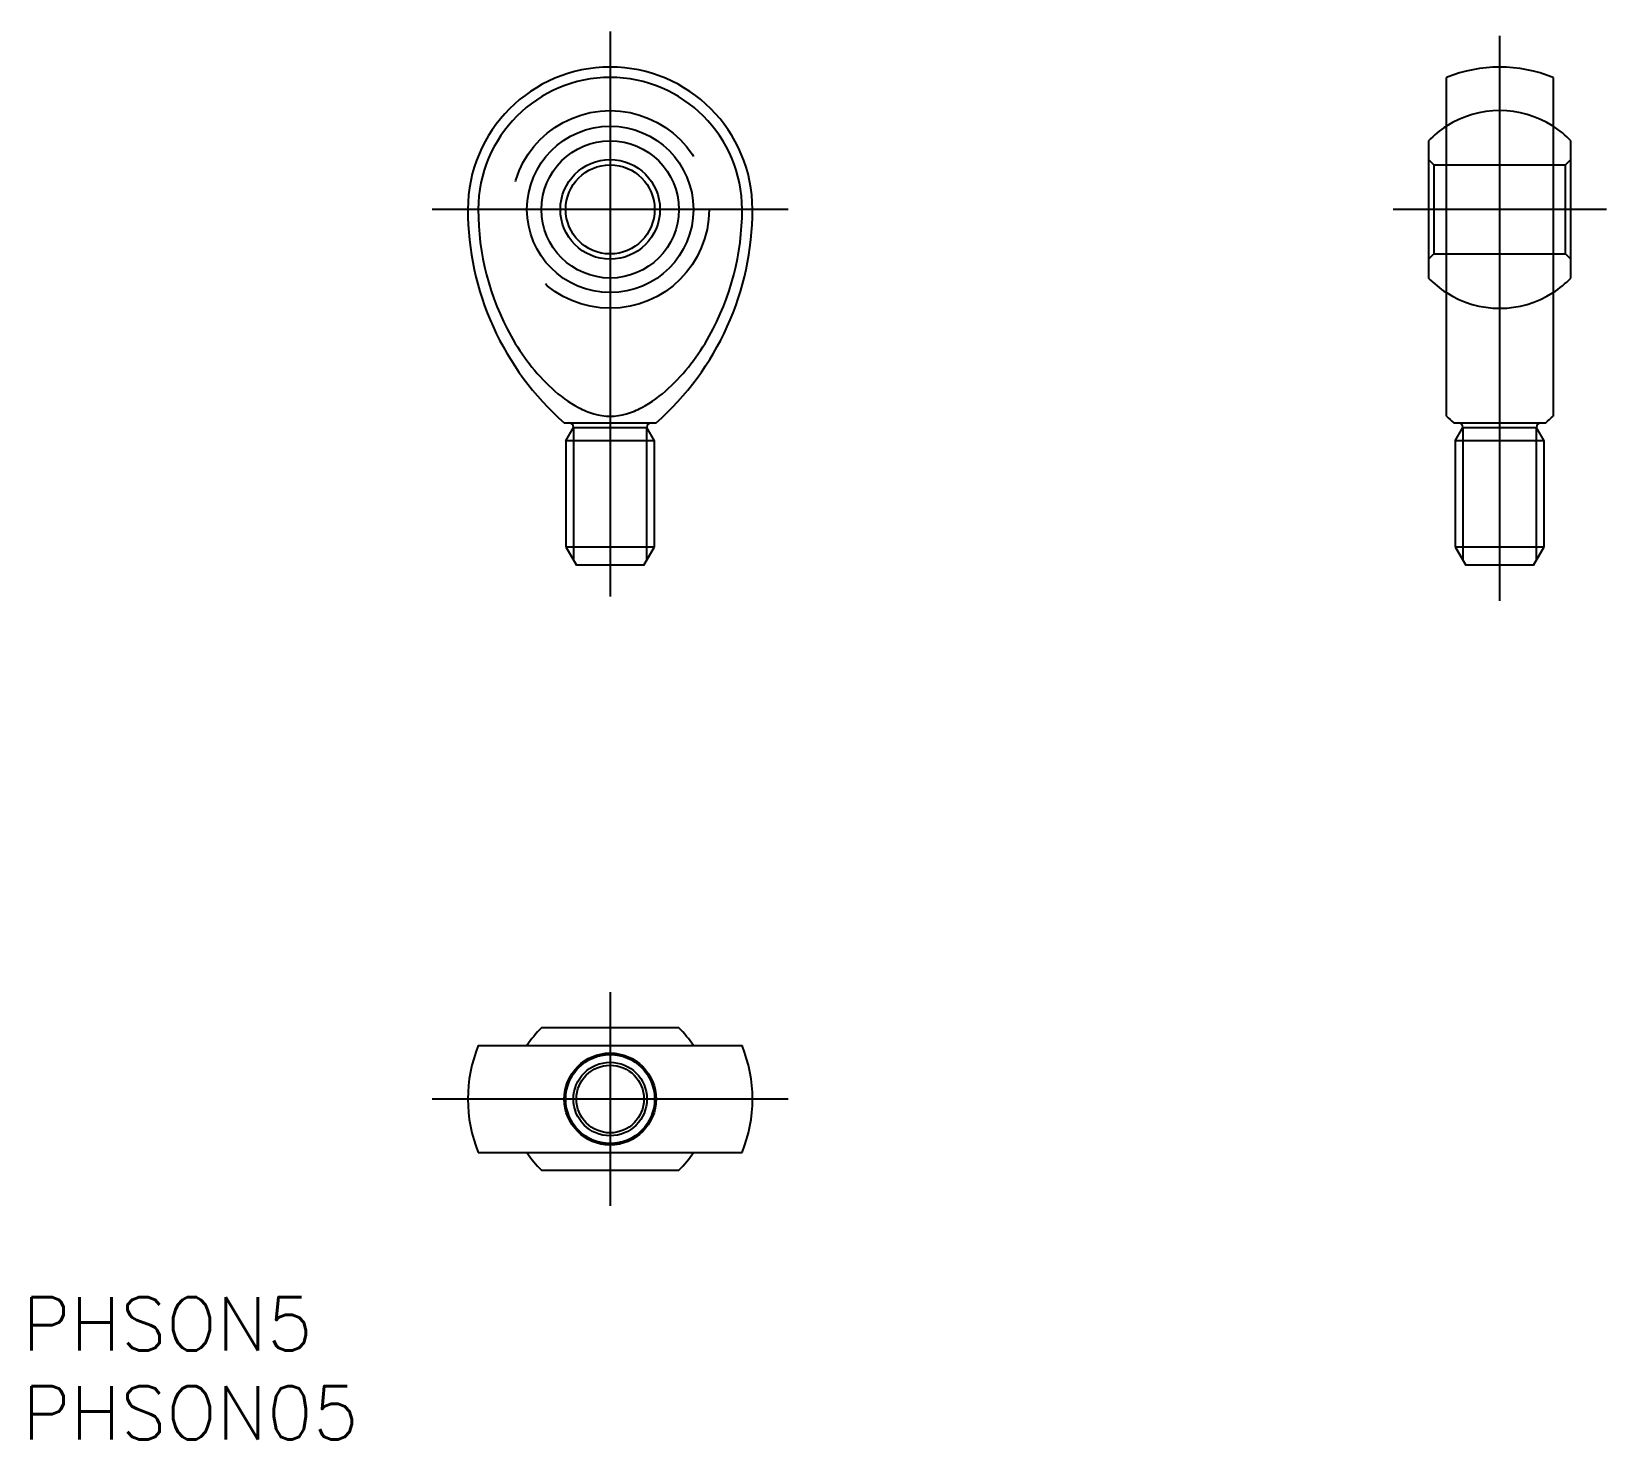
# Model space of a CAD drawing. Extents: x -32.5 to 56, y -19.1 to 60.
import ezdxf

# ---------------------------------------------------------------- set-up
doc = ezdxf.new("R2010")
doc.units = 0
doc.linetypes.add('CENTER', pattern=[50.8, 31.75, -6.35, 6.35, -6.35])
doc.linetypes.add('DASHED', pattern=[19.05, 12.7, -6.35])
doc.layers.get('0').update_dxf_attribs({"linetype": 'CONTINUOUS'})
doc.layers.add('CENTER', color=1, linetype='CENTER')
doc.styles.get("Standard").update_dxf_attribs({"font": 'txt.shx', "height": 3, "bigfont": 'bigfont.shx'})

msp = doc.modelspace()

# ---------------------------------------------------------------- linework, layer by layer
at = {"color": 7, "linetype": 'CONTINUOUS'}
for p, q in [((47, 38.381), (47, 57.416)), ((53, 57.416), (53, 38.381)), ((46, 53.856), (46, 46.144)), ((54, 46.144), (54, 53.856)), ((-2.583, 38), (2.583, 38)), ((-2.5, 37), (-2.067, 37.75)), ((-2.067, 37.75), (2.067, 37.75)), ((2.5, 37), (2.067, 37.75)), ((47.417, 38), (52.583, 38)), ((47.5, 37), (47.933, 37.75)), ((47.933, 37.75), (52.067, 37.75)), ((52.5, 37), (52.067, 37.75)), ((-2.5, 37), (-2.5, 31.039)), ((2.5, 37), (-2.5, 37)), ((2.5, 31.039), (2.5, 37)), ((47.5, 37), (47.5, 31.039)), ((52.5, 37), (47.5, 37)), ((52.5, 31.039), (52.5, 37)), ((-2.5, 31.039), (2.5, 31.039)), ((-2.5, 31.039), (-1.9, 30)), ((1.9, 30), (2.5, 31.039)), ((47.5, 31.039), (52.5, 31.039)), ((47.5, 31.039), (48.1, 30)), ((51.9, 30), (52.5, 31.039)), ((1.9, 30), (-1.9, 30)), ((51.9, 30), (48.1, 30)), ((3.856, 4), (-3.856, 4)), ((-7.416, 3), (7.416, 3)), ((-7.416, -3), (7.416, -3)), ((-3.856, -4), (3.856, -4))]:
    msp.add_line(p, q, dxfattribs=at)
at = {"color": 3, "linetype": 'DASHED'}
for p, q in [((46, 52.8), (46.3, 52.5)), ((46.3, 52.5), (53.7, 52.5)), ((46.3, 52.5), (46.3, 47.5)), ((54, 52.8), (53.7, 52.5)), ((53.7, 47.5), (53.7, 52.5)), ((46.3, 47.5), (46, 47.2)), ((46.3, 47.5), (53.7, 47.5)), ((53.7, 47.5), (54, 47.2))]:
    msp.add_line(p, q, dxfattribs=at)
at = {"color": 3, "linetype": 'CONTINUOUS'}
for p, q in [((-2.067, 37.75), (-2.067, 30.289)), ((2.067, 30.289), (2.067, 37.75)), ((47.933, 37.75), (47.933, 30.289)), ((52.067, 30.289), (52.067, 37.75))]:
    msp.add_line(p, q, dxfattribs=at)
at = {"color": 3, "linetype": 'DASHED'}
msp.add_circle((0, 50), 5.556, dxfattribs=at)
at = {"color": 7, "linetype": 'CONTINUOUS'}
for centre, radius in [((0, 50), 4.676), ((0, 50), 3.856), ((0, 50), 2.8), ((0, 50), 2.5), ((0, 0), 2.583), ((0, 0), 2.5), ((0, 0), 1.9)]:
    msp.add_circle(centre, radius, dxfattribs=at)
at = {"color": 3, "linetype": 'CONTINUOUS'}
msp.add_circle((0, 0), 2.067, dxfattribs=at)
at = {"color": 7, "linetype": 'CONTINUOUS'}
for centre, radius, start, end in [((0, 50), 8, 0, 180), ((50, 50), 8, 67.97569, 112.02431), ((0, 50), 7.416, 0, 180), ((50, 50), 5.556, 122.6807, 136.04973), ((50, 50), 5.556, 43.95027, 57.3193), ((8, 50), 16, 180, 228.59038), ((7.127, 49.968), 14.543, 179.87327, 209.20748), ((-8, 50), 16, 311.40962, 0), ((-7.127, 49.968), 14.543, 330.79252, 0.12673), ((50, 50), 5.556, 223.95027, 237.3193), ((50, 50), 5.556, 302.6807, 316.04973), ((4.899, 48.692), 11.976, 209.08242, 226.89313), ((-4.899, 48.692), 11.976, 313.10687, 330.91758), ((1.739, 45.331), 7.363, 226.97299, 241.45872), ((-1.739, 45.331), 7.363, 298.54128, 313.02701), ((0.325, 42.799), 4.463, 241.87247, 253.82065), ((0, 41.65), 3.269, 253.68304, 286.31696), ((-0.325, 42.799), 4.463, 286.17935, 298.12753), ((58, 50), 16, 226.56708, 228.59038), ((42, 50), 16, 311.40962, 313.43297), ((-2.317, 37.75), 0.25, 0, 90), ((2.317, 37.75), 0.25, 90, 180), ((47.683, 37.75), 0.25, 0, 90), ((52.317, 37.75), 0.25, 90, 180), ((0, 0), 5.556, 133.95027, 147.3193), ((0, 0), 5.556, 32.6807, 46.04973), ((0, 0), 8, 157.97569, 202.02431), ((0, 0), 8, 337.97569, 22.02431), ((0, 0), 5.556, 212.6807, 226.04973), ((0, 0), 5.556, 313.95027, 327.3193)]:
    msp.add_arc(centre, radius, start, end, dxfattribs=at)
at = {"color": 3, "linetype": 'DASHED'}
for start, end in [(57.3193, 122.6807), (237.3193, 302.6807)]:
    msp.add_arc((50, 50), 5.556, start, end, dxfattribs=at)
at = {"layer": 'CENTER', "color": 1, "linetype": 'CENTER'}
for p, q in [((0, 60), (0, 28)), ((50, 28), (50, 60)), ((10, 50), (-10, 50)), ((56, 50), (44, 50)), ((0, 6), (0, -6)), ((10, 0), (-10, 0))]:
    msp.add_line(p, q, dxfattribs=at)

# ---------------------------------------------------------------- texts
at = {"color": 7, "linetype": 'CONTINUOUS'}
for s, p in [('PHSON5', (-33.04, -14.135)), ('PHSON05', (-33.04, -19.135))]:
    msp.add_text(s, height=3, dxfattribs=at).set_placement(p)

doc.saveas('drawing.dxf')
